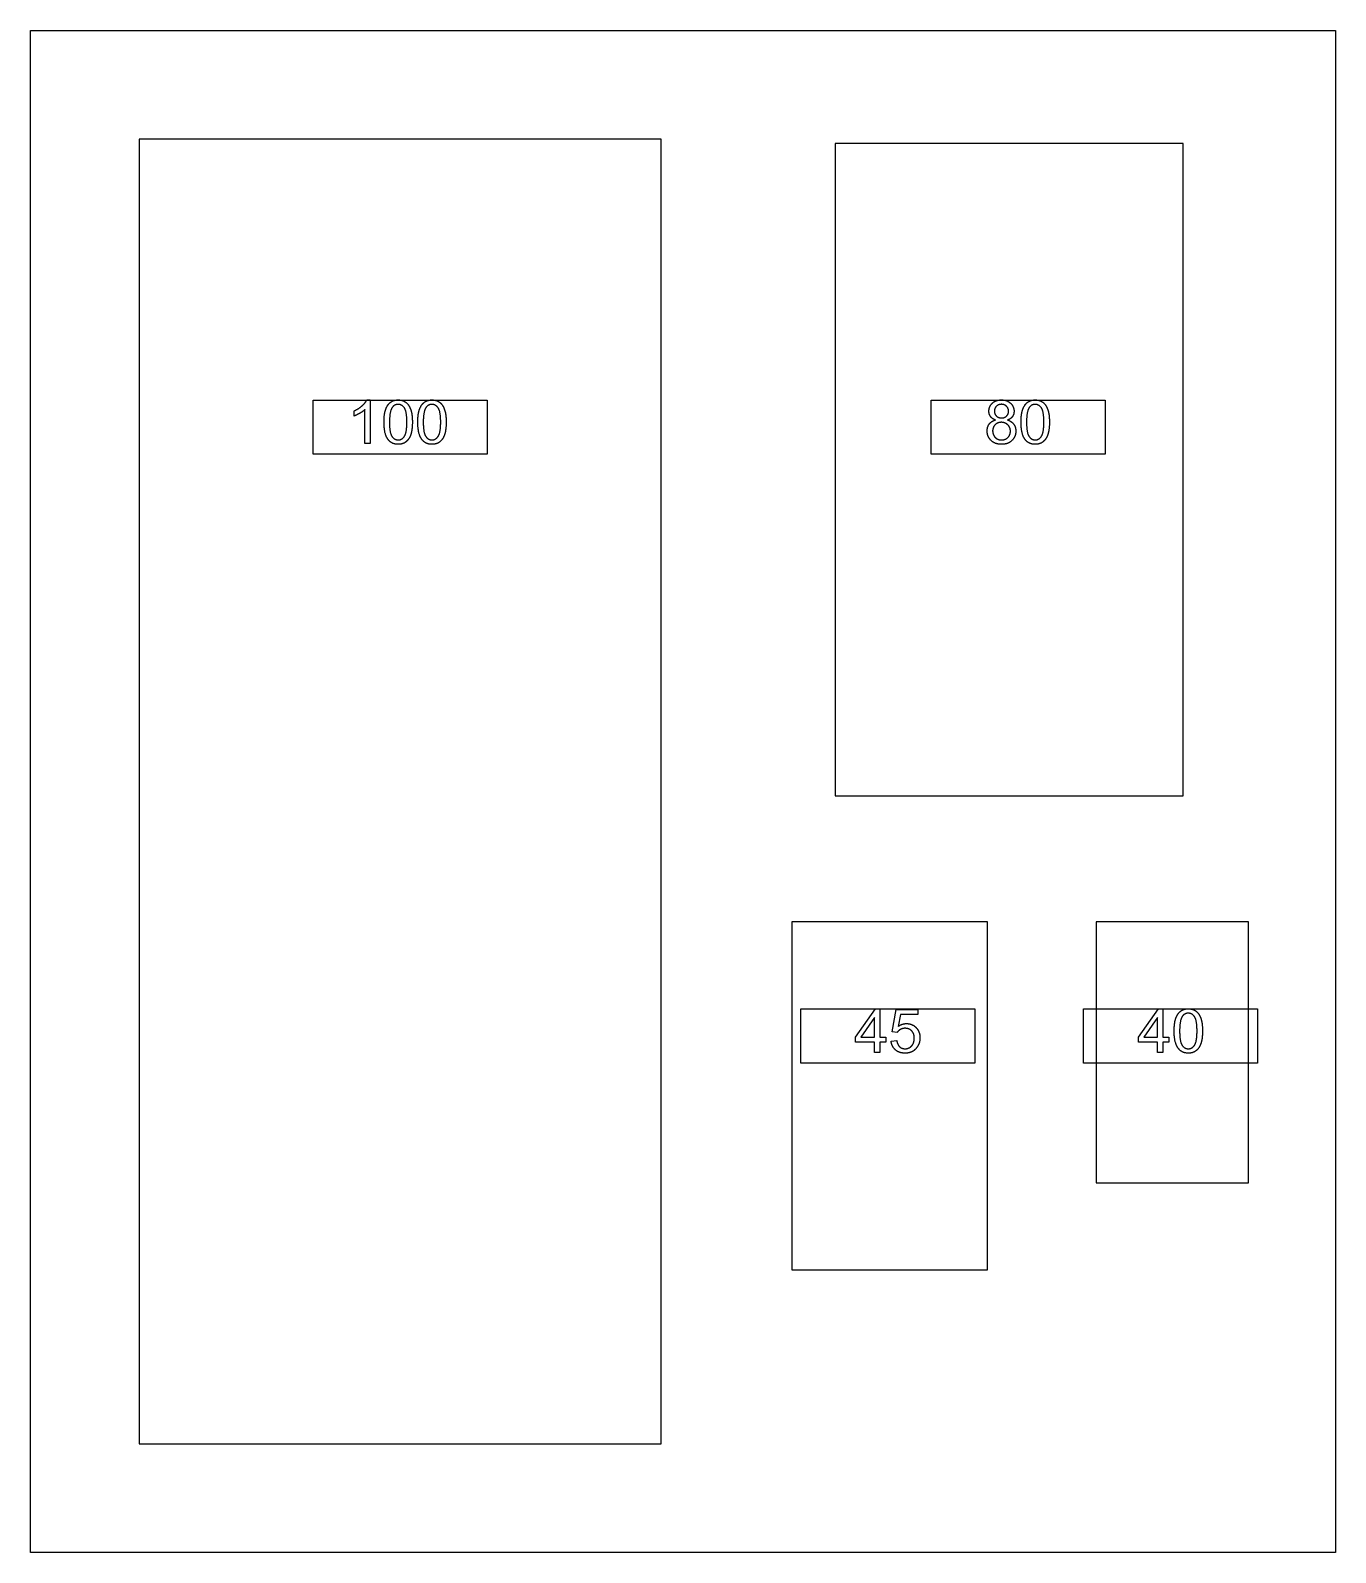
# Model space of a CAD drawing. Header units: millimetres. Extents: x -85 to 215, y -175 to 175.
import ezdxf

# ---------------------------------------------------------------- set-up
doc = ezdxf.new("R2010")
doc.units = ezdxf.units.MM
doc.layers.get('0').update_dxf_attribs({"linetype": 'CONTINUOUS'})

msp = doc.modelspace()

# ---------------------------------------------------------------- linework, layer by layer
for p, q in [((-10.56, 86.34), (-10.56, 87.53)), ((-8.1, 80), (-8.1, 87.82)), ((-7.67, 90.04), (-6.88, 90.04)), ((-6.88, 90.04), (-6.88, 80)), ((-6.88, 80), (-8.1, 80)), ((104.67, -56.48), (109.24, -50)), ((109.01, -51.97), (105.88, -56.48)), ((109.01, -56.48), (109.01, -51.97)), ((109.24, -50), (110.24, -50)), ((110.24, -50), (110.24, -56.48)), ((113.06, -55.27), (114.03, -50.14)), ((114.03, -50.14), (119, -50.14)), ((115.01, -51.31), (114.47, -54)), ((119, -51.31), (115.01, -51.31)), ((119, -50.14), (119, -51.31)), ((169.73, -56.48), (174.29, -50)), ((174.07, -51.97), (170.93, -56.48)), ((174.07, -56.48), (174.07, -51.97)), ((174.29, -50), (175.29, -50)), ((175.29, -50), (175.29, -56.48)), ((114.22, -55.42), (113.06, -55.27)), ((104.67, -57.61), (104.67, -56.48)), ((109.01, -57.61), (104.67, -57.61)), ((105.88, -56.48), (109.01, -56.48)), ((109.01, -60), (109.01, -57.61)), ((110.24, -56.48), (111.59, -56.48)), ((111.59, -57.61), (110.24, -57.61)), ((110.24, -57.61), (110.24, -60)), ((111.59, -56.48), (111.59, -57.61)), ((112.84, -57.38), (114.13, -57.27)), ((169.73, -57.61), (169.73, -56.48)), ((174.07, -57.61), (169.73, -57.61)), ((170.93, -56.48), (174.07, -56.48)), ((174.07, -60), (174.07, -57.61)), ((175.29, -56.48), (176.64, -56.48)), ((176.64, -57.61), (175.29, -57.61)), ((175.29, -57.61), (175.29, -60)), ((176.64, -56.48), (176.64, -57.61)), ((110.24, -60), (109.01, -60)), ((175.29, -60), (174.07, -60))]:
    msp.add_line(p, q)
for points in [[(-85, 175), (215, 175), (215, -175), (-85, -175)], [(-60, -150), (60, -150), (60, 150), (-60, 150)], [(180, 148.99), (100, 148.99), (100, -1.01), (180, -1.01)], [(20, 77.56), (-20, 77.56), (-20, 90), (20, 90)], [(162.07, 77.56), (122.07, 77.56), (122.07, 90), (162.07, 90)], [(135, -30), (90, -30), (90, -110), (135, -110)], [(195, -30), (160, -30), (160, -90), (195, -90)], [(132.07, -62.44), (92.07, -62.44), (92.07, -50), (132.07, -50)], [(197.07, -62.44), (157.07, -62.44), (157.07, -50), (197.07, -50)]]:
    msp.add_lwpolyline(points, close=True)
for points in [[(-10.56, 87.53), (-9.53, 88.02), (-8.76, 88.7)], [(-8.1, 87.82), (-8.55, 87.4), (-9.27, 86.98)], [(-8.76, 88.7), (-7.99, 89.39), (-7.67, 90.04)], [(-3.73, 84.93), (-3.73, 86.71), (-3.37, 87.78)], [(-3.37, 87.78), (-3, 88.87), (-2.29, 89.45)], [(-1.83, 88.31), (-2.47, 87.39), (-2.47, 84.93)], [(-2.29, 89.45), (-1.56, 90.04), (-0.47, 90.04)], [(-0.48, 89.02), (-1.33, 89.02), (-1.83, 88.31)], [(0.95, 88.21), (0.38, 89.02), (-0.48, 89.02)], [(-0.47, 90.04), (0.33, 90.04), (0.94, 89.71)], [(0.94, 89.71), (1.55, 89.39), (1.94, 88.78)], [(1.53, 84.93), (1.53, 87.4), (0.95, 88.21)], [(1.94, 88.78), (2.34, 88.17), (2.56, 87.29)], [(4.04, 84.93), (4.04, 86.71), (4.4, 87.78)], [(4.4, 87.78), (4.77, 88.87), (5.48, 89.45)], [(5.93, 88.31), (5.3, 87.39), (5.3, 84.93)], [(5.48, 89.45), (6.21, 90.04), (7.3, 90.04)], [(7.29, 89.02), (6.44, 89.02), (5.93, 88.31)], [(8.72, 88.21), (8.14, 89.02), (7.29, 89.02)], [(7.3, 90.04), (8.1, 90.04), (8.71, 89.71)], [(8.71, 89.71), (9.32, 89.39), (9.71, 88.78)], [(9.3, 84.93), (9.3, 87.4), (8.72, 88.21)], [(9.71, 88.78), (10.11, 88.17), (10.33, 87.29)], [(135.32, 87.46), (135.32, 88.55), (136.11, 89.3)], [(136.11, 89.3), (136.89, 90.04), (138.2, 90.04)], [(137.04, 88.58), (136.58, 88.13), (136.58, 87.5)], [(136.58, 87.5), (136.58, 86.79), (137.04, 86.34)], [(138.21, 89.03), (137.51, 89.03), (137.04, 88.58)], [(138.2, 90.04), (139.5, 90.04), (140.3, 89.28)], [(139.37, 88.57), (138.9, 89.03), (138.21, 89.03)], [(139.84, 87.44), (139.84, 88.11), (139.37, 88.57)], [(140.3, 89.28), (141.1, 88.52), (141.1, 87.43)], [(142.7, 84.93), (142.7, 86.71), (143.07, 87.78)], [(143.07, 87.78), (143.43, 88.87), (144.15, 89.45)], [(144.6, 88.31), (143.97, 87.39), (143.97, 84.93)], [(144.15, 89.45), (144.87, 90.04), (145.96, 90.04)], [(145.95, 89.02), (145.11, 89.02), (144.6, 88.31)], [(147.38, 88.21), (146.81, 89.02), (145.95, 89.02)], [(145.96, 90.04), (146.77, 90.04), (147.38, 89.71)], [(147.38, 89.71), (147.98, 89.39), (148.38, 88.78)], [(147.96, 84.93), (147.96, 87.4), (147.38, 88.21)], [(148.38, 88.78), (148.78, 88.17), (149, 87.29)], [(-9.27, 86.98), (-9.99, 86.56), (-10.56, 86.34)], [(-2.74, 80.87), (-3.73, 82.11), (-3.73, 84.93)], [(-2.47, 84.93), (-2.47, 82.47), (-1.9, 81.65)], [(0.95, 81.66), (1.53, 82.48), (1.53, 84.93)], [(2.79, 84.93), (2.79, 83.17), (2.43, 82.09)], [(2.56, 87.29), (2.79, 86.42), (2.79, 84.93)], [(5.03, 80.87), (4.04, 82.11), (4.04, 84.93)], [(5.3, 84.93), (5.3, 82.47), (5.87, 81.65)], [(8.72, 81.66), (9.3, 82.48), (9.3, 84.93)], [(10.56, 84.93), (10.56, 83.17), (10.2, 82.09)], [(10.33, 87.29), (10.56, 86.42), (10.56, 84.93)], [(134.92, 82.89), (134.92, 83.87), (135.41, 84.52)], [(135.69, 86.22), (135.32, 86.74), (135.32, 87.46)], [(135.41, 84.52), (135.91, 85.18), (136.82, 85.42)], [(136.82, 85.42), (136.06, 85.7), (135.69, 86.22)], [(136.75, 84.32), (136.18, 83.74), (136.18, 82.89)], [(138.19, 84.89), (137.32, 84.89), (136.75, 84.32)], [(137.04, 86.34), (137.49, 85.89), (138.22, 85.89)], [(139.66, 84.31), (139.08, 84.89), (138.19, 84.89)], [(138.22, 85.89), (138.93, 85.89), (139.38, 86.34)], [(139.38, 86.34), (139.84, 86.79), (139.84, 87.44)], [(140.73, 86.21), (140.37, 85.7), (139.63, 85.42)], [(139.63, 85.42), (140.55, 85.12), (141.03, 84.45)], [(140.26, 82.84), (140.26, 83.73), (139.66, 84.31)], [(141.1, 87.43), (141.1, 86.73), (140.73, 86.21)], [(141.03, 84.45), (141.51, 83.79), (141.51, 82.86)], [(143.69, 80.87), (142.7, 82.11), (142.7, 84.93)], [(143.97, 84.93), (143.97, 82.47), (144.54, 81.65)], [(147.38, 81.66), (147.96, 82.48), (147.96, 84.93)], [(149.23, 84.93), (149.23, 83.17), (148.86, 82.09)], [(149, 87.29), (149.23, 86.42), (149.23, 84.93)], [(-0.47, 79.83), (-1.92, 79.83), (-2.74, 80.87)], [(-1.9, 81.65), (-1.32, 80.84), (-0.47, 80.84)], [(-0.47, 80.84), (0.38, 80.84), (0.95, 81.66)], [(2.43, 82.09), (2.07, 81.01), (1.34, 80.42)], [(7.3, 79.83), (5.85, 79.83), (5.03, 80.87)], [(5.87, 81.65), (6.45, 80.84), (7.3, 80.84)], [(7.3, 80.84), (8.14, 80.84), (8.72, 81.66)], [(10.2, 82.09), (9.84, 81.01), (9.11, 80.42)], [(135.83, 80.7), (134.92, 81.58), (134.92, 82.89)], [(138.22, 79.83), (136.74, 79.83), (135.83, 80.7)], [(136.18, 82.89), (136.18, 82.36), (136.43, 81.87)], [(136.43, 81.87), (136.68, 81.38), (137.17, 81.11)], [(137.17, 81.11), (137.66, 80.84), (138.23, 80.84)], [(140.6, 80.7), (139.7, 79.83), (138.22, 79.83)], [(138.23, 80.84), (139.11, 80.84), (139.68, 81.41)], [(139.68, 81.41), (140.26, 81.97), (140.26, 82.84)], [(141.51, 82.86), (141.51, 81.58), (140.6, 80.7)], [(145.96, 79.83), (144.52, 79.83), (143.69, 80.87)], [(144.54, 81.65), (145.12, 80.84), (145.96, 80.84)], [(145.96, 80.84), (146.81, 80.84), (147.38, 81.66)], [(148.86, 82.09), (148.5, 81.01), (147.78, 80.42)], [(1.34, 80.42), (0.63, 79.83), (-0.47, 79.83)], [(9.11, 80.42), (8.4, 79.83), (7.3, 79.83)], [(147.78, 80.42), (147.06, 79.83), (145.96, 79.83)], [(177.9, -55.07), (177.9, -53.29), (178.26, -52.22)], [(178.26, -52.22), (178.63, -51.13), (179.34, -50.55)], [(179.79, -51.69), (179.16, -52.61), (179.16, -55.07)], [(179.34, -50.55), (180.07, -49.96), (181.16, -49.96)], [(181.15, -50.98), (180.3, -50.98), (179.79, -51.69)], [(182.58, -51.79), (182, -50.98), (181.15, -50.98)], [(181.16, -49.96), (181.96, -49.96), (182.57, -50.29)], [(182.57, -50.29), (183.18, -50.61), (183.57, -51.22)], [(183.16, -55.07), (183.16, -52.6), (182.58, -51.79)], [(183.57, -51.22), (183.97, -51.83), (184.19, -52.71)], [(114.97, -54.73), (114.49, -54.99), (114.22, -55.42)], [(114.47, -54), (115.37, -53.37), (116.36, -53.37)], [(116.04, -54.45), (115.44, -54.45), (114.97, -54.73)], [(117.58, -55.06), (116.99, -54.45), (116.04, -54.45)], [(116.36, -53.37), (117.67, -53.37), (118.57, -54.28)], [(118.17, -56.72), (118.17, -55.67), (117.58, -55.06)], [(118.57, -54.28), (119.47, -55.18), (119.47, -56.61)], [(178.89, -59.13), (177.9, -57.89), (177.9, -55.07)], [(179.16, -55.07), (179.16, -57.53), (179.73, -58.35)], [(182.58, -58.34), (183.16, -57.52), (183.16, -55.07)], [(184.42, -55.07), (184.42, -56.83), (184.06, -57.91)], [(184.19, -52.71), (184.42, -53.58), (184.42, -55.07)], [(113.83, -59.41), (112.97, -58.64), (112.84, -57.38)], [(116.06, -60.17), (114.69, -60.17), (113.83, -59.41)], [(114.13, -57.27), (114.28, -58.21), (114.79, -58.69)], [(114.79, -58.69), (115.32, -59.16), (116.06, -59.16)], [(116.06, -59.16), (116.94, -59.16), (117.56, -58.49)], [(118.68, -58.96), (117.72, -60.17), (116.06, -60.17)], [(117.56, -58.49), (118.17, -57.82), (118.17, -56.72)], [(119.47, -56.61), (119.47, -57.97), (118.68, -58.96)], [(181.16, -60.17), (179.71, -60.17), (178.89, -59.13)], [(179.73, -58.35), (180.31, -59.16), (181.16, -59.16)], [(181.16, -59.16), (182, -59.16), (182.58, -58.34)], [(184.06, -57.91), (183.7, -58.99), (182.97, -59.58)], [(182.97, -59.58), (182.26, -60.17), (181.16, -60.17)]]:
    msp.add_open_spline(points, degree=2)

doc.saveas('drawing.dxf')
